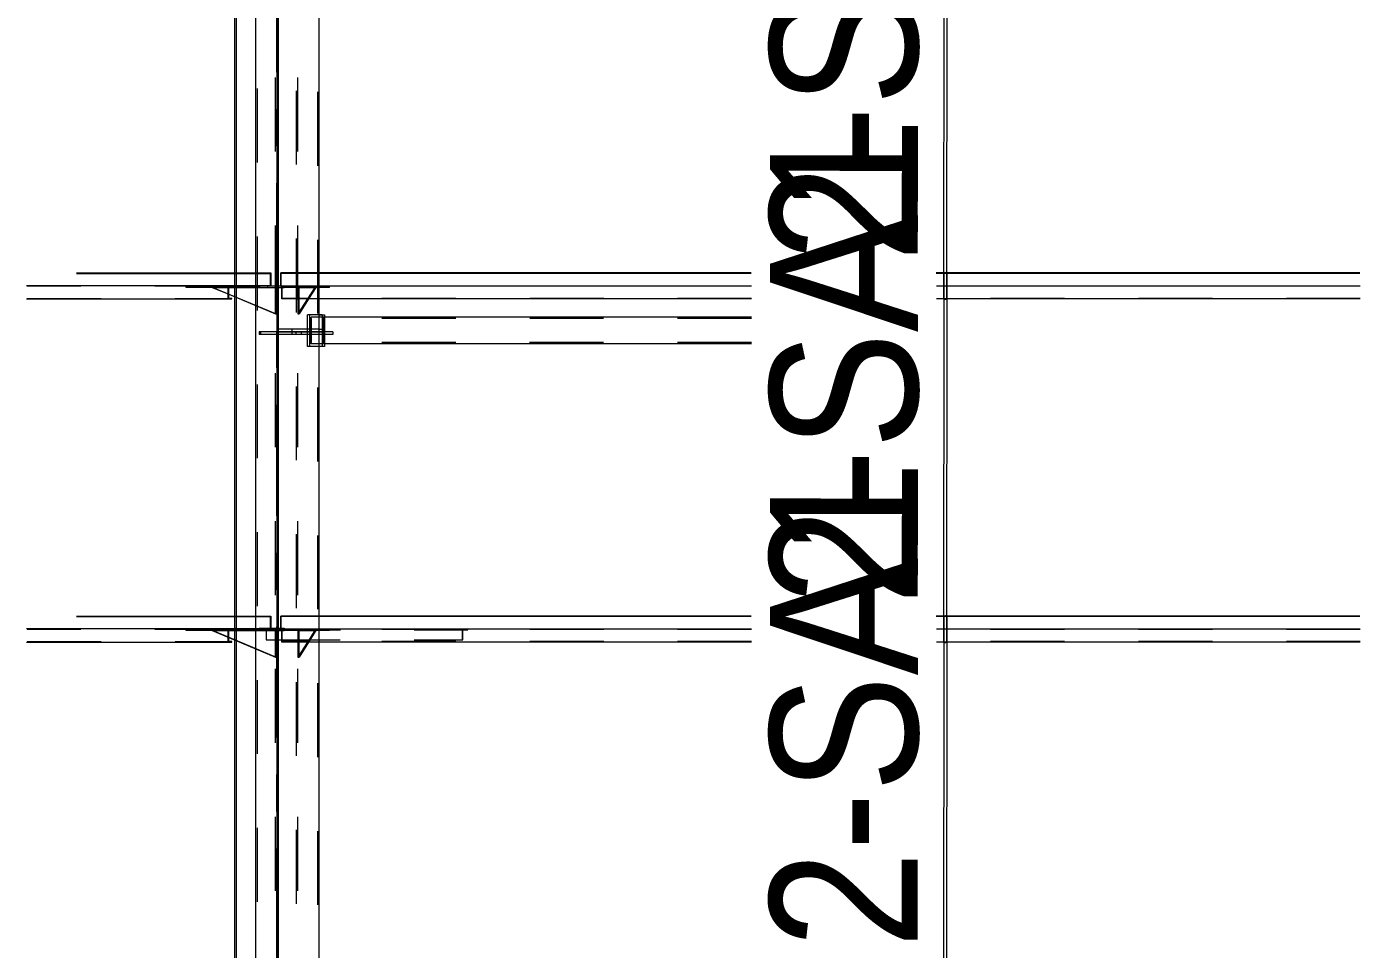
# Model space of a CAD drawing. Header units: millimetres. Extents: x -72 to 1100, y -472 to 348.
# Drawn here: x -6.76 to 29.31, y 38.52 to 63.49 of the extents above; entities that cross this region are included whole.
import ezdxf

# ---------------------------------------------------------------- set-up
doc = ezdxf.new("R2010")
doc.units = ezdxf.units.MM
for name, pattern in [('XKITLINE00', [0]), ('XKITLINE02', [4, 2, -2]), ('XKITLINE03', [6, 3, -1, 1, -1])]:
    doc.linetypes.add(name, pattern=pattern)
for name, color, linetype, lineweight in [('Part', 2, 'Continuous', 0), ('PartMark', 7, 'Continuous', 0), ('S-grid', 1, 'Continuous', 0)]:
    doc.layers.add(name, color=color, linetype=linetype, lineweight=lineweight)
doc.styles.add('ARIAL', font='ARIAL.TTF')

# ---------------------------------------------------------------- blocks, each defined once
blk = doc.blocks.new('*A21')
at = {"layer": 'Part', "color": 7, "linetype": 'XKITLINE02', "lineweight": 0}
for p, q in [((-0.528, 77.808), (-0.528, 0.107)), ((-0.035, 0.107), (-0.035, 77.782)), ((0.002, 77.78), (0.002, 0.107)), ((0.528, 77.752), (0.528, 0.107)), ((0.572, 0.107), (0.572, 77.749)), ((1.102, 77.721), (1.102, 0.107)), ((-1.139, 56.821), (-1.139, 56.176)), ((-1.102, 56.821), (-1.102, 56.161)), ((-0.572, 56.821), (-0.572, 55.94)), ((1.139, 56.821), (1.139, 56.12)), ((-1.139, 47.536), (-1.139, 46.891)), ((-1.102, 47.536), (-1.102, 46.875)), ((-0.572, 47.536), (-0.572, 46.654)), ((1.139, 47.536), (1.139, 46.834))]:
    blk.add_line(p, q, dxfattribs=at)
at = {"layer": 'Part', "color": 2, "linetype": 'XKITLINE00', "lineweight": 0}
for p, q in [((-0.002, 77.78), (-0.002, 0.107)), ((0.035, 77.778), (0.035, 0.107)), ((-1.139, 65.462), (-1.139, 56.821)), ((-1.102, 65.447), (-1.102, 56.821)), ((1.139, 65.406), (1.139, 56.821)), ((-0.572, 65.226), (-0.572, 56.821)), ((-1.139, 56.176), (-1.139, 47.536)), ((-1.102, 56.161), (-1.102, 47.536)), ((-0.572, 55.94), (-0.572, 47.536)), ((1.139, 56.12), (1.139, 47.536)), ((-1.139, 46.891), (-1.139, 38.25)), ((-1.102, 46.875), (-1.102, 38.25)), ((-0.572, 46.654), (-0.572, 38.25)), ((1.139, 46.834), (1.139, 38.25))]:
    blk.add_line(p, q, dxfattribs=at)
blk = doc.blocks.new('*A23')
at = {"layer": 'Part', "color": 2, "linetype": 'XKITLINE00', "lineweight": 0}
for p, q in [((-5.414, 47.536), (-0.164, 47.536)), ((-5.414, 47.523), (-0.176, 47.523)), ((-0.259, 47.523), (-0.259, 47.536)), ((-0.176, 47.523), (-0.176, 47.191)), ((-0.164, 47.536), (-0.164, 47.179)), ((-0.176, 47.191), (-6.765, 47.191)), ((-1.312, 46.834), (-1.312, 47.191)), ((-1.301, 46.847), (-1.301, 47.179)), ((-0.164, 47.179), (-1.301, 47.179)), ((-6.765, 46.834), (-1.218, 46.834)), ((-1.218, 46.847), (-1.301, 46.847)), ((-1.218, 46.834), (-1.218, 46.847))]:
    blk.add_line(p, q, dxfattribs=at)
at = {"layer": 'Part', "color": 7, "linetype": 'XKITLINE02', "lineweight": 0}
for p, q in [((-1.301, 47.179), (-6.75, 47.179)), ((-6.75, 46.847), (-1.301, 46.847))]:
    blk.add_line(p, q, dxfattribs=at)
blk = doc.blocks.new('*A39')
at = {"layer": 'Part', "color": 7, "linetype": 'XKITLINE02', "lineweight": 0}
for p, q in [((-1.743, 47.143), (-1.301, 46.959)), ((-1.743, 47.143), (-0.014, 47.143)), ((-1.726, 47.143), (-1.301, 46.966)), ((-0.03, 46.429), (-0.03, 47.143))]:
    blk.add_line(p, q, dxfattribs=at)
at = {"layer": 'Part', "color": 2, "linetype": 'XKITLINE00', "lineweight": 0}
for p, q in [((-1.301, 46.966), (-0.014, 46.429)), ((-1.301, 46.959), (-0.03, 46.429)), ((-0.014, 46.429), (-0.014, 47.143)), ((-0.03, 46.429), (-0.014, 46.429))]:
    blk.add_line(p, q, dxfattribs=at)
blk = doc.blocks.new('*A40')
at = {"layer": 'Part', "color": 7, "linetype": 'XKITLINE02', "lineweight": 0}
for p, q in [((-0.474, 47.214), (0.2, 47.214)), ((-0.474, 47.179), (-0.474, 47.214)), ((0.2, 47.179), (-0.474, 47.179)), ((-0.43, 47.179), (-0.43, 47.214)), ((-0.273, 47.179), (-0.273, 47.214)), ((-0.051, 47.179), (-0.051, 47.214)), ((0.2, 47.214), (0.2, 47.179))]:
    blk.add_line(p, q, dxfattribs=at)
blk = doc.blocks.new('*A41')
at = {"layer": 'Part', "color": 7, "linetype": 'XKITLINE02', "lineweight": 0}
for p, q in [((5.168, 47.179), (-0.287, 47.179)), ((-0.287, 47.179), (-0.287, 46.893)), ((-0.28, 47.164), (5.168, 47.164)), ((-0.28, 46.893), (-0.28, 47.164)), ((-0.144, 47.179), (-0.144, 47.164)), ((5.025, 46.893), (5.025, 47.179)), ((5.032, 46.893), (5.032, 47.164)), ((5.168, 47.164), (5.168, 47.179)), ((-0.287, 46.893), (5.032, 46.893))]:
    blk.add_line(p, q, dxfattribs=at)
blk = doc.blocks.new('*A42')
at = {"layer": 'Part', "color": 7, "linetype": 'XKITLINE02', "lineweight": 0}
for p, q in [((1.139, 55.229), (-0.477, 55.229)), ((-0.477, 55.229), (-0.477, 55.158)), ((-0.433, 55.158), (-0.433, 55.229)), ((0.418, 55.158), (0.418, 55.229)), ((0.522, 55.158), (0.522, 55.229)), ((0.666, 55.158), (0.666, 55.229)), ((1.139, 55.158), (-0.477, 55.158))]:
    blk.add_line(p, q, dxfattribs=at)
at = {"layer": 'Part', "color": 2, "linetype": 'XKITLINE00', "lineweight": 0}
for p, q in [((1.518, 55.229), (1.139, 55.229)), ((1.518, 55.229), (1.518, 55.158)), ((1.518, 55.158), (1.139, 55.158))]:
    blk.add_line(p, q, dxfattribs=at)
blk = doc.blocks.new('*A43')
at = {"layer": 'Part', "color": 7, "linetype": 'XKITLINE02', "lineweight": 0}
for p, q in [((0.01, 55.301), (0.01, 55.229)), ((1.139, 55.301), (0.01, 55.301)), ((0.01, 55.229), (1.232, 55.229)), ((0.412, 55.229), (0.412, 55.301)), ((0.83, 55.229), (0.83, 55.301))]:
    blk.add_line(p, q, dxfattribs=at)
at = {"layer": 'Part', "color": 2, "linetype": 'XKITLINE00', "lineweight": 0}
for p, q in [((1.139, 55.301), (1.232, 55.301)), ((1.232, 55.301), (1.232, 55.229))]:
    blk.add_line(p, q, dxfattribs=at)
blk = doc.blocks.new('*A44')
at = {"layer": 'Part', "color": 7, "linetype": 'XKITLINE02', "lineweight": 0}
for p, q in [((1.232, 55.693), (0.83, 55.693)), ((0.83, 54.836), (0.83, 55.693)), ((0.893, 54.836), (0.893, 55.693)), ((1.232, 55.229), (1.232, 55.158)), ((1.295, 55.229), (1.295, 55.158)), ((1.232, 54.836), (0.83, 54.836))]:
    blk.add_line(p, q, dxfattribs=at)
at = {"layer": 'Part', "color": 2, "linetype": 'XKITLINE00', "lineweight": 0}
for p, q in [((1.139, 55.693), (1.295, 55.693)), ((1.232, 55.693), (1.232, 55.229)), ((1.295, 55.693), (1.295, 55.229)), ((1.295, 54.836), (1.139, 54.836)), ((1.232, 55.158), (1.232, 54.836)), ((1.295, 55.158), (1.295, 54.836))]:
    blk.add_line(p, q, dxfattribs=at)
blk = doc.blocks.new('*A45')
at = {"layer": 'Part', "color": 7, "linetype": 'XKITLINE02', "lineweight": 0}
for p, q in [((1.43, 47.179), (0.177, 47.179)), ((0.177, 47.179), (0.177, 47.143)), ((1.43, 47.143), (0.177, 47.143)), ((0.473, 47.143), (0.473, 47.179)), ((0.502, 47.143), (0.502, 47.179)), ((0.997, 47.179), (0.997, 47.143)), ((1.396, 47.143), (1.396, 47.179)), ((1.43, 47.143), (1.43, 47.179))]:
    blk.add_line(p, q, dxfattribs=at)
blk = doc.blocks.new('*A46')
at = {"layer": 'Part', "color": 7, "linetype": 'XKITLINE02', "lineweight": 0}
for p, q in [((0.571, 47.143), (0.571, 46.834)), ((1.028, 47.143), (0.571, 47.143)), ((0.571, 47.143), (0.602, 47.143)), ((0.602, 46.429), (0.602, 47.143)), ((0.602, 47.143), (1.059, 47.143)), ((1.028, 47.143), (0.83, 46.834)), ((1.059, 47.143), (0.862, 46.834)), ((1.028, 47.143), (1.059, 47.143))]:
    blk.add_line(p, q, dxfattribs=at)
at = {"layer": 'Part', "color": 2, "linetype": 'XKITLINE00', "lineweight": 0}
for p, q in [((0.571, 46.834), (0.571, 46.429)), ((0.83, 46.834), (0.571, 46.429)), ((0.862, 46.834), (0.602, 46.429)), ((0.571, 46.429), (0.602, 46.429))]:
    blk.add_line(p, q, dxfattribs=at)
blk = doc.blocks.new('*A47')
at = {"layer": 'Part', "color": 7, "linetype": 'XKITLINE02', "lineweight": 0}
for p, q in [((-2.448, 47.143), (-2.448, 47.179)), ((-2.448, 47.179), (-0.164, 47.179)), ((-1.301, 47.143), (-2.448, 47.143)), ((-2.012, 47.143), (-2.012, 47.179)), ((-0.24, 47.143), (-0.24, 47.179)), ((0.196, 47.179), (-0.002, 47.179)), ((-0.002, 47.143), (0.196, 47.143)), ((0.196, 47.143), (0.196, 47.179))]:
    blk.add_line(p, q, dxfattribs=at)
at = {"layer": 'Part', "color": 2, "linetype": 'XKITLINE00', "lineweight": 0}
for p, q in [((-1.301, 47.143), (-0.002, 47.143)), ((-0.002, 47.179), (-0.164, 47.179))]:
    blk.add_line(p, q, dxfattribs=at)
blk = doc.blocks.new('*A49')
at = {"layer": 'Part', "color": 2, "linetype": 'XKITLINE00', "lineweight": 0}
for p, q in [((-5.414, 56.821), (-0.164, 56.821)), ((-5.414, 56.809), (-0.176, 56.809)), ((-0.259, 56.809), (-0.259, 56.821)), ((-0.176, 56.809), (-0.176, 56.477)), ((-0.164, 56.821), (-0.164, 56.464)), ((-0.176, 56.477), (-6.765, 56.477)), ((-1.312, 56.12), (-1.312, 56.477)), ((-1.301, 56.133), (-1.301, 56.464)), ((-0.164, 56.464), (-1.301, 56.464)), ((-6.765, 56.12), (-1.218, 56.12)), ((-1.218, 56.133), (-1.301, 56.133)), ((-1.218, 56.12), (-1.218, 56.133))]:
    blk.add_line(p, q, dxfattribs=at)
at = {"layer": 'Part', "color": 7, "linetype": 'XKITLINE02', "lineweight": 0}
for p, q in [((-1.301, 56.464), (-6.75, 56.464)), ((-6.75, 56.133), (-1.301, 56.133))]:
    blk.add_line(p, q, dxfattribs=at)
blk = doc.blocks.new('*A50')
at = {"layer": 'Part', "color": 7, "linetype": 'XKITLINE02', "lineweight": 0}
for p, q in [((-1.743, 56.429), (-1.301, 56.244)), ((-1.743, 56.429), (-0.014, 56.429)), ((-1.726, 56.429), (-1.301, 56.251)), ((-0.03, 55.714), (-0.03, 56.429))]:
    blk.add_line(p, q, dxfattribs=at)
at = {"layer": 'Part', "color": 2, "linetype": 'XKITLINE00', "lineweight": 0}
for p, q in [((-0.014, 55.714), (-0.014, 56.429)), ((-1.301, 56.251), (-0.014, 55.714)), ((-1.301, 56.244), (-0.03, 55.714)), ((-0.03, 55.714), (-0.014, 55.714))]:
    blk.add_line(p, q, dxfattribs=at)
blk = doc.blocks.new('*A55')
at = {"layer": 'Part', "color": 7, "linetype": 'XKITLINE02', "lineweight": 0}
for p, q in [((1.43, 56.464), (0.177, 56.464)), ((0.177, 56.464), (0.177, 56.429)), ((1.43, 56.429), (0.177, 56.429)), ((0.473, 56.429), (0.473, 56.464)), ((0.502, 56.429), (0.502, 56.464)), ((0.997, 56.464), (0.997, 56.429)), ((1.396, 56.429), (1.396, 56.464)), ((1.43, 56.429), (1.43, 56.464))]:
    blk.add_line(p, q, dxfattribs=at)
blk = doc.blocks.new('*A56')
at = {"layer": 'Part', "color": 7, "linetype": 'XKITLINE02', "lineweight": 0}
for p, q in [((0.571, 56.429), (0.571, 56.12)), ((1.028, 56.429), (0.571, 56.429)), ((0.571, 56.429), (0.602, 56.429)), ((0.602, 55.714), (0.602, 56.429)), ((0.602, 56.429), (1.059, 56.429)), ((1.028, 56.429), (0.83, 56.12)), ((1.059, 56.429), (0.862, 56.12)), ((1.028, 56.429), (1.059, 56.429))]:
    blk.add_line(p, q, dxfattribs=at)
at = {"layer": 'Part', "color": 2, "linetype": 'XKITLINE00', "lineweight": 0}
for p, q in [((0.571, 56.12), (0.571, 55.714)), ((0.83, 56.12), (0.571, 55.714)), ((0.862, 56.12), (0.602, 55.714)), ((0.571, 55.714), (0.602, 55.714))]:
    blk.add_line(p, q, dxfattribs=at)
blk = doc.blocks.new('*A59')
at = {"layer": 'Part', "color": 7, "linetype": 'XKITLINE02', "lineweight": 0}
for p, q in [((-2.448, 56.429), (-2.448, 56.464)), ((-2.448, 56.464), (-0.164, 56.464)), ((-1.301, 56.429), (-2.448, 56.429)), ((-2.012, 56.429), (-2.012, 56.464)), ((-0.24, 56.429), (-0.24, 56.464)), ((0.196, 56.464), (-0.002, 56.464)), ((-0.002, 56.429), (0.196, 56.429)), ((0.196, 56.429), (0.196, 56.464))]:
    blk.add_line(p, q, dxfattribs=at)
at = {"layer": 'Part', "color": 2, "linetype": 'XKITLINE00', "lineweight": 0}
for p, q in [((-1.301, 56.429), (-0.002, 56.429)), ((-0.002, 56.464), (-0.164, 56.464))]:
    blk.add_line(p, q, dxfattribs=at)
blk = doc.blocks.new('*A184')
at = {"layer": 'S-grid', "color": 1, "linetype": 'XKITLINE03', "lineweight": 0}
blk.add_line((0, -15.75), (0, 77.78), dxfattribs=at)
blk = doc.blocks.new('*A185')
at = {"layer": 'S-grid', "color": 1, "linetype": 'XKITLINE03', "lineweight": 0}
blk.add_line((0, -15.75), (0, 77.78), dxfattribs=at)
blk = doc.blocks.new('*A192')
at = {"layer": 'Part', "color": 7, "linetype": 'XKITLINE02', "lineweight": 0}
for p, q in [((0.927, 54.908), (0.927, 55.622)), ((1.295, 55.622), (0.927, 55.622)), ((12.841, 55.593), (0.94, 55.593)), ((0.94, 54.936), (0.94, 55.593)), ((1.249, 55.593), (1.249, 54.936)), ((1.262, 55.622), (1.262, 54.908)), ((1.295, 54.908), (0.927, 54.908)), ((12.84, 54.936), (0.94, 54.936))]:
    blk.add_line(p, q, dxfattribs=at)
at = {"layer": 'Part', "color": 2, "linetype": 'XKITLINE00', "lineweight": 0}
for p, q in [((12.841, 55.622), (1.295, 55.622)), ((12.84, 54.908), (1.295, 54.908))]:
    blk.add_line(p, q, dxfattribs=at)
blk = doc.blocks.new('*A193')
at = {"layer": 'Part', "color": 2, "linetype": 'XKITLINE00', "lineweight": 0}
for p, q in [((0.11, 47.536), (0.107, 47.536)), ((0.107, 47.536), (0.107, 47.179)), ((0.107, 47.191), (0.107, 47.523)), ((0.107, 47.523), (0.11, 47.523)), ((0.11, 47.523), (0.11, 47.536)), ((12.832, 47.536), (0.11, 47.536)), ((12.832, 47.523), (0.11, 47.523)), ((17.842, 47.536), (17.832, 47.536)), ((17.842, 47.523), (17.832, 47.523)), ((18.032, 47.536), (17.842, 47.536)), ((18.032, 47.523), (17.842, 47.523)), ((29.298, 47.536), (18.128, 47.536)), ((29.298, 47.523), (18.128, 47.523)), ((0.107, 47.191), (12.842, 47.191)), ((0.107, 47.179), (0.14, 47.179)), ((0.14, 46.834), (0.14, 47.191)), ((0.14, 47.179), (0.14, 46.847)), ((17.842, 47.191), (29.308, 47.191)), ((0.14, 46.847), (0.137, 46.847)), ((0.137, 46.847), (0.137, 46.834)), ((0.137, 46.834), (0.14, 46.834)), ((12.842, 46.834), (0.14, 46.834)), ((29.308, 46.834), (17.842, 46.834))]:
    blk.add_line(p, q, dxfattribs=at)
at = {"layer": 'Part', "color": 7, "linetype": 'XKITLINE02', "lineweight": 0}
for p, q in [((0.11, 47.523), (0.107, 47.523)), ((18.128, 47.536), (18.032, 47.536)), ((29.298, 47.523), (18.032, 47.523)), ((18.128, 47.523), (18.032, 47.523)), ((12.842, 47.179), (0.14, 47.179)), ((29.308, 47.179), (17.842, 47.179)), ((12.842, 46.847), (0.137, 46.847)), ((0.14, 46.834), (0.137, 46.834)), ((29.308, 46.847), (17.842, 46.847))]:
    blk.add_line(p, q, dxfattribs=at)
blk = doc.blocks.new('*A200')
at = {"layer": 'Part', "color": 7, "linetype": 'XKITLINE02', "lineweight": 0}
for p, q in [((18.042, 47.542), (18.058, 47.544)), ((18.042, 47.542), (18.042, 46.827)), ((18.052, 47.539), (18.042, 47.542)), ((18.081, 47.538), (18.052, 47.539)), ((18.058, 47.544), (18.089, 47.544)), ((18.113, 47.539), (18.081, 47.538)), ((18.117, 47.543), (18.089, 47.544)), ((18.128, 47.541), (18.113, 47.539)), ((18.127, 47.191), (18.127, 46.834)), ((18.032, 37.906), (18.031, 37.549)), ((18.117, 37.906), (18.117, 37.549))]:
    blk.add_line(p, q, dxfattribs=at)
at = {"layer": 'Part', "color": 2, "linetype": 'XKITLINE00', "lineweight": 0}
for p, q in [((18.118, 47.543), (18.117, 47.543)), ((18.118, 47.543), (18.128, 47.541)), ((18.128, 47.541), (18.127, 47.191)), ((18.042, 46.827), (18.032, 37.906)), ((18.127, 46.834), (18.117, 37.906)), ((18.031, 37.543), (18.031, 37.549)), ((18.047, 37.545), (18.031, 37.543)), ((18.031, 37.543), (18.041, 37.541)), ((18.041, 37.541), (18.07, 37.54)), ((18.078, 37.546), (18.047, 37.545)), ((18.07, 37.54), (18.101, 37.541)), ((18.107, 37.545), (18.078, 37.546)), ((18.101, 37.541), (18.117, 37.543)), ((18.117, 37.543), (18.107, 37.545)), ((18.117, 37.543), (18.117, 37.549))]:
    blk.add_line(p, q, dxfattribs=at)
blk = doc.blocks.new('*A202')
at = {"layer": 'Part', "color": 7, "linetype": 'XKITLINE02', "lineweight": 0}
for p, q in [((18.042, 56.827), (18.058, 56.829)), ((18.042, 56.827), (18.042, 56.116)), ((18.052, 56.825), (18.042, 56.827)), ((18.081, 56.824), (18.052, 56.825)), ((18.058, 56.829), (18.089, 56.83)), ((18.113, 56.825), (18.081, 56.824)), ((18.117, 56.829), (18.089, 56.83)), ((18.128, 56.827), (18.113, 56.825)), ((18.127, 56.477), (18.127, 56.12)), ((18.042, 56.116), (18.042, 56.113)), ((18.032, 47.191), (18.031, 46.834)), ((18.117, 47.191), (18.117, 46.834))]:
    blk.add_line(p, q, dxfattribs=at)
at = {"layer": 'Part', "color": 2, "linetype": 'XKITLINE00', "lineweight": 0}
for p, q in [((18.118, 56.829), (18.117, 56.829)), ((18.118, 56.829), (18.128, 56.827)), ((18.128, 56.827), (18.127, 56.477)), ((18.042, 56.113), (18.032, 47.191)), ((18.127, 56.12), (18.117, 47.191)), ((18.031, 46.829), (18.031, 46.834)), ((18.047, 46.831), (18.031, 46.829)), ((18.031, 46.829), (18.041, 46.827)), ((18.041, 46.827), (18.07, 46.826)), ((18.078, 46.832), (18.047, 46.831)), ((18.07, 46.826), (18.101, 46.826)), ((18.107, 46.831), (18.078, 46.832)), ((18.101, 46.826), (18.117, 46.828)), ((18.117, 46.828), (18.107, 46.831)), ((18.117, 46.828), (18.117, 46.834))]:
    blk.add_line(p, q, dxfattribs=at)
blk = doc.blocks.new('*A223')
at = {"layer": 'Part', "color": 2, "linetype": 'XKITLINE00', "lineweight": 0}
for p, q in [((0.11, 56.821), (0.107, 56.821)), ((0.107, 56.821), (0.107, 56.464)), ((0.107, 56.477), (0.107, 56.809)), ((0.107, 56.809), (0.11, 56.809)), ((0.11, 56.809), (0.11, 56.821)), ((12.832, 56.821), (0.11, 56.821)), ((12.832, 56.809), (0.11, 56.809)), ((17.842, 56.821), (17.832, 56.821)), ((17.842, 56.809), (17.832, 56.809)), ((18.032, 56.821), (17.842, 56.821)), ((18.032, 56.809), (17.842, 56.809)), ((29.298, 56.821), (18.128, 56.821)), ((29.298, 56.809), (18.128, 56.809)), ((0.107, 56.477), (12.842, 56.477)), ((0.107, 56.464), (0.14, 56.464)), ((0.14, 56.12), (0.14, 56.477)), ((0.14, 56.464), (0.14, 56.133)), ((17.842, 56.477), (29.308, 56.477)), ((0.14, 56.133), (0.137, 56.133)), ((0.137, 56.133), (0.137, 56.12)), ((0.137, 56.12), (0.14, 56.12)), ((12.842, 56.12), (0.14, 56.12)), ((29.308, 56.12), (17.842, 56.12))]:
    blk.add_line(p, q, dxfattribs=at)
at = {"layer": 'Part', "color": 7, "linetype": 'XKITLINE02', "lineweight": 0}
for p, q in [((0.11, 56.809), (0.107, 56.809)), ((18.128, 56.821), (18.032, 56.821)), ((29.298, 56.809), (18.032, 56.809)), ((18.128, 56.809), (18.032, 56.809)), ((12.842, 56.464), (0.14, 56.464)), ((29.308, 56.464), (17.842, 56.464)), ((12.842, 56.133), (0.137, 56.133)), ((0.14, 56.12), (0.137, 56.12)), ((29.308, 56.133), (17.842, 56.133))]:
    blk.add_line(p, q, dxfattribs=at)
blk = doc.blocks.new('*A225')
at = {"layer": 'Part', "color": 7, "linetype": 'XKITLINE02', "lineweight": 0}
for p, q in [((18.042, 66.113), (18.058, 66.115)), ((18.042, 66.113), (18.042, 65.398)), ((18.052, 66.111), (18.042, 66.113)), ((18.081, 66.11), (18.052, 66.111)), ((18.058, 66.115), (18.089, 66.116)), ((18.113, 66.11), (18.081, 66.11)), ((18.117, 66.115), (18.089, 66.116)), ((18.128, 66.112), (18.113, 66.11)), ((18.127, 65.763), (18.127, 65.406)), ((18.032, 56.477), (18.031, 56.12)), ((18.117, 56.477), (18.117, 56.12))]:
    blk.add_line(p, q, dxfattribs=at)
at = {"layer": 'Part', "color": 2, "linetype": 'XKITLINE00', "lineweight": 0}
for p, q in [((18.118, 66.115), (18.117, 66.115)), ((18.118, 66.115), (18.128, 66.112)), ((18.128, 66.112), (18.127, 65.763)), ((18.042, 65.398), (18.032, 56.477)), ((18.127, 65.406), (18.117, 56.477)), ((18.031, 56.115), (18.031, 56.12)), ((18.047, 56.117), (18.031, 56.115)), ((18.031, 56.115), (18.041, 56.113)), ((18.041, 56.113), (18.07, 56.111)), ((18.078, 56.117), (18.047, 56.117)), ((18.07, 56.111), (18.101, 56.112)), ((18.107, 56.116), (18.078, 56.117)), ((18.101, 56.112), (18.117, 56.114)), ((18.117, 56.114), (18.107, 56.116)), ((18.117, 56.114), (18.117, 56.12))]:
    blk.add_line(p, q, dxfattribs=at)
blk = doc.blocks.new('*A981')
at = {"layer": 'PartMark', "color": 3, "style": 'ARIAL', "width": 0.85}
blk.add_text('2-SA1', height=4, rotation=89.9372, dxfattribs=at).set_placement((17.332, 38.544))
blk = doc.blocks.new('*A986')
at = {"layer": 'PartMark', "color": 3, "style": 'ARIAL', "width": 0.85}
blk.add_text('2-SA1', height=4, rotation=89.9372, dxfattribs=at).set_placement((17.332, 47.83))
blk = doc.blocks.new('*A987')
at = {"layer": 'PartMark', "color": 3, "style": 'ARIAL', "width": 0.85}
blk.add_text('2-SA1', height=4, rotation=89.9372, dxfattribs=at).set_placement((17.332, 57.116))

msp = doc.modelspace()

# ---------------------------------------------------------------- block references
at = {"lineweight": 0}
for name in ['*A184', '*A185', '*A21', '*A987', '*A225', '*A986', '*A49', '*A223', '*A202', '*A59', '*A50', '*A55', '*A56', '*A44', '*A192', '*A42', '*A43', '*A981', '*A23', '*A193', '*A200', '*A47', '*A39', '*A40', '*A41', '*A45', '*A46']:
    msp.add_blockref(name, (0, 0), dxfattribs=at)

doc.saveas('drawing.dxf')
